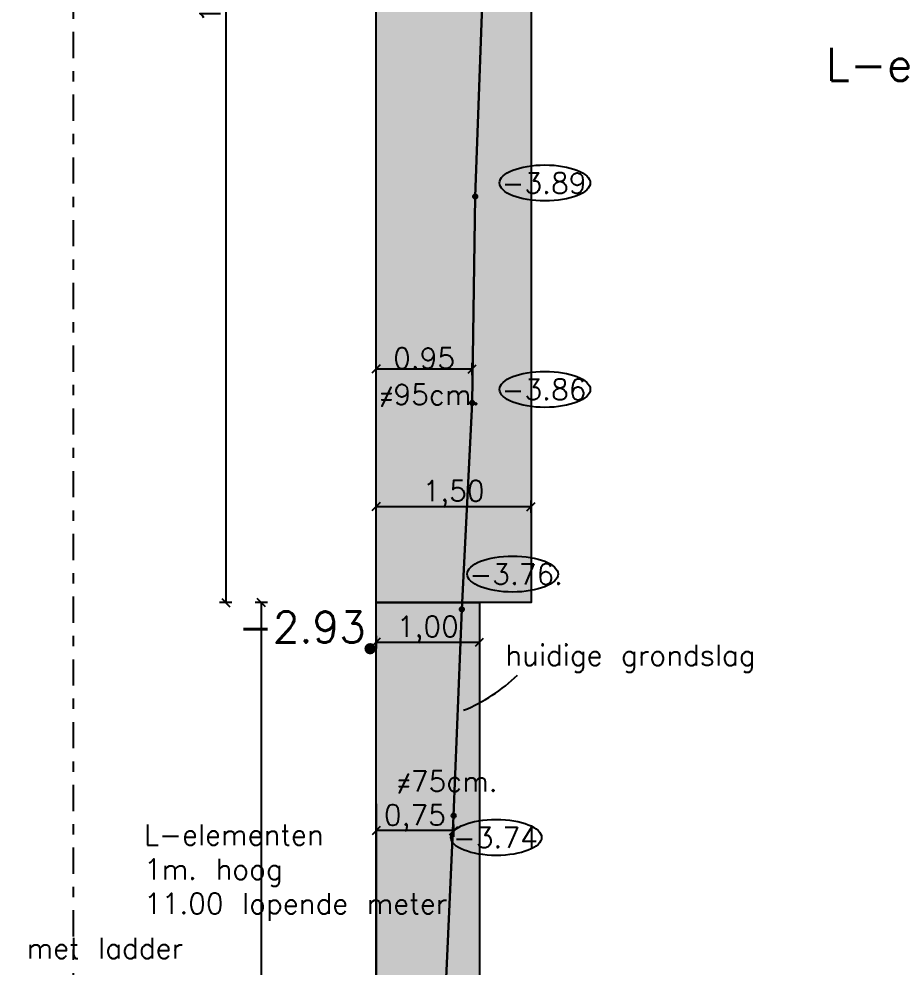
# Model space of a CAD drawing. Header units: millimetres. Extents: x 361 to 21231, y 184 to 1849.
# Drawn here: x 2478.25 to 2486.83, y 493.5 to 502.7 of the extents above; entities that cross this region are included whole.
import ezdxf

# ---------------------------------------------------------------- set-up
doc = ezdxf.new("R2010")
doc.units = ezdxf.units.MM
doc.header["$LTSCALE"] = 0.2
doc.linetypes.add('DASHDOT2', pattern=[12.7, 6.35, -3.175, 0, -3.175])
for name, color, linetype, lineweight in [('aslijnen', 10, 'DASHDOT2', 25), ('L-elementen 4', 10, 'Continuous', 30), ('maten', 1, 'Continuous', 18), ('maten L-elementen', 191, 'Continuous', 18), ('talud', 160, 'Continuous', 18)]:
    doc.layers.add(name, color=color, linetype=linetype, lineweight=lineweight)
doc.layers.add('bestaande hoogtepunten', color=7, linetype='Continuous')
doc.layers.add('ontwerp', color=7, linetype='Continuous')
doc.layers.add('huidige grondslag', color=7, linetype='Continuous', lineweight=30, true_color=0x00adad)
doc.layers.add('tegels overdekt terras', color=7, linetype='Continuous', true_color=0xffc2c2)
doc.layers.add('trappen inkleuren', color=7, linetype='Continuous', true_color=0xffedb8)
doc.styles.get("Standard").update_dxf_attribs({"font": 'txt.shx', "height": 0.2})
doc.dimstyles.new('maat aanduiding voor tuin', dxfattribs={"dimscale": 0.2, "dimtxt": 0.2, "dimasz": 0.4, "dimexe": 0.3, "dimexo": 0.3, "dimgap": 0.02, "dimtad": 1, "dimzin": 1, "dimtxsty": 'Standard', "dimblk": 'OBLIQUE', "dimcen": 0.2, "dimadec": 0, "dimazin": 3, "dimtfac": 1, "dimtix": 1, "dimtmove": 0, "dimatfit": 3, "dimldrblk": 'OBLIQUE', "dimfxl": 0.3, "dimfxlon": 1, "dimarcsym": 1})

# ---------------------------------------------------------------- blocks, each defined once
blk = doc.blocks.new('_Oblique')
at = {"color": 0, "linetype": 'ByBlock', "lineweight": -2}
blk.add_line((-0.5, -0.5), (0.5, 0.5), dxfattribs=at)
blk = doc.blocks.new('*D1860')
at = {"layer": 'Defpoints', "color": 0, "ltscale": 0.2, "transparency": 16777216}
for p in [(2481.709, 497.0456), (2482.7096, 497.0457), (2482.7096, 496.6622)]:
    blk.add_point(p, dxfattribs=at)
at = {"layer": 'maten L-elementen', "color": 0, "lineweight": -2, "ltscale": 0.2, "transparency": 16777216}
for p, q in [((2481.709, 496.7222), (2481.709, 496.6022)), ((2482.7096, 496.7222), (2482.7096, 496.6022)), ((2481.709, 496.6622), (2482.7096, 496.6622))]:
    blk.add_line(p, q, dxfattribs=at)
at = {"layer": 'maten L-elementen', "color": 0, "lineweight": -2, "ltscale": 0.2, "transparency": 16777216, "xscale": 0.08000000000000074, "yscale": 0.08000000000000074, "zscale": 0.08000000000000074, "rotation": 180}
blk.add_blockref('_Oblique', (2481.709, 496.6622), dxfattribs=at)
at = {"layer": 'maten L-elementen', "color": 0, "lineweight": -2, "ltscale": 0.2, "transparency": 16777216, "xscale": 0.08000000000000074, "yscale": 0.08000000000000074, "zscale": 0.08000000000000074}
blk.add_blockref('_Oblique', (2482.7096, 496.6622), dxfattribs=at)
at = {"layer": 'maten L-elementen', "color": 0, "ltscale": 0.2, "transparency": 16777216, "insert": (2482.2093, 496.7829), "char_height": 0.2, "attachment_point": 5}
blk.add_mtext('1,00', dxfattribs=at)
blk = doc.blocks.new('*D1861')
at = {"layer": 'Defpoints', "color": 0, "ltscale": 0.2, "transparency": 16777216}
for p in [(2481.709, 494.9805), (2482.4587, 494.9805), (2481.709, 494.8361)]:
    blk.add_point(p, dxfattribs=at)
at = {"layer": 'maten L-elementen', "color": 0, "lineweight": -2, "ltscale": 0.2, "transparency": 16777216}
for p, q in [((2481.709, 494.8961), (2481.709, 494.7761)), ((2482.4587, 494.8961), (2482.4587, 494.7761)), ((2482.4587, 494.8361), (2481.709, 494.8361))]:
    blk.add_line(p, q, dxfattribs=at)
at = {"layer": 'maten L-elementen', "color": 0, "lineweight": -2, "ltscale": 0.2, "transparency": 16777216, "xscale": 0.08000000000000074, "yscale": 0.08000000000000074, "zscale": 0.08000000000000074, "rotation": 180}
blk.add_blockref('_Oblique', (2481.709, 494.8361), dxfattribs=at)
at = {"layer": 'maten L-elementen', "color": 0, "lineweight": -2, "ltscale": 0.2, "transparency": 16777216, "xscale": 0.08000000000000074, "yscale": 0.08000000000000074, "zscale": 0.08000000000000074}
blk.add_blockref('_Oblique', (2482.4587, 494.8361), dxfattribs=at)
at = {"layer": 'maten L-elementen', "color": 0, "ltscale": 0.2, "transparency": 16777216, "insert": (2482.0838, 494.9568), "char_height": 0.2, "attachment_point": 5}
blk.add_mtext('0,75', dxfattribs=at)
blk = doc.blocks.new('*D1862')
at = {"layer": 'Defpoints', "color": 0, "ltscale": 0.2, "transparency": 16777216}
for p in [(2481.7084, 497.0456), (2480.5959, 486.0458), (2481.7085, 486.0458)]:
    blk.add_point(p, dxfattribs=at)
at = {"layer": 'maten L-elementen', "color": 0, "lineweight": -2, "ltscale": 0.2, "transparency": 16777216}
for p, q in [((2480.6559, 497.0456), (2480.5359, 497.0456)), ((2480.5959, 497.0456), (2480.5959, 486.0458)), ((2480.6559, 486.0458), (2480.5359, 486.0458))]:
    blk.add_line(p, q, dxfattribs=at)
at = {"layer": 'maten L-elementen', "color": 0, "lineweight": -2, "ltscale": 0.2, "transparency": 16777216, "xscale": 0.08000000000000074, "yscale": 0.08000000000000074, "zscale": 0.08000000000000074}
for p, rotation in [((2480.5959, 497.0456), 90), ((2480.5959, 486.0458), 270)]:
    blk.add_blockref('_Oblique', p, dxfattribs=dict(at, rotation=rotation))
at = {"layer": 'maten L-elementen', "color": 0, "ltscale": 0.2, "transparency": 16777216, "insert": (2480.4753, 491.5457), "char_height": 0.2, "attachment_point": 5, "rotation": 90}
blk.add_mtext('11,00', dxfattribs=at)
blk = doc.blocks.new('*D1864')
at = {"layer": 'Defpoints', "color": 0, "ltscale": 0.2, "transparency": 16777216}
for p in [(2481.7082, 499.3089), (2481.7082, 498.9804), (2482.6382, 498.9805)]:
    blk.add_point(p, dxfattribs=at)
at = {"layer": 'maten L-elementen', "color": 0, "lineweight": -2, "ltscale": 0.2, "transparency": 16777216}
for p, q in [((2481.7082, 499.2489), (2481.7082, 499.3689)), ((2482.6382, 499.3089), (2481.7082, 499.3089)), ((2482.6382, 499.2489), (2482.6382, 499.3689))]:
    blk.add_line(p, q, dxfattribs=at)
at = {"layer": 'maten L-elementen', "color": 0, "lineweight": -2, "ltscale": 0.2, "transparency": 16777216, "xscale": 0.08000000000000074, "yscale": 0.08000000000000074, "zscale": 0.08000000000000074, "rotation": 180}
blk.add_blockref('_Oblique', (2481.7082, 499.3089), dxfattribs=at)
at = {"layer": 'maten L-elementen', "color": 0, "lineweight": -2, "ltscale": 0.2, "transparency": 16777216, "xscale": 0.08000000000000074, "yscale": 0.08000000000000074, "zscale": 0.08000000000000074}
blk.add_blockref('_Oblique', (2482.6382, 499.3089), dxfattribs=at)
at = {"layer": 'maten L-elementen', "color": 0, "ltscale": 0.2, "transparency": 16777216, "insert": (2482.1732, 499.4129), "char_height": 0.2, "attachment_point": 5}
blk.add_mtext('0.95', dxfattribs=at)
blk = doc.blocks.new('*D1866')
at = {"layer": 'Defpoints', "color": 0, "ltscale": 0.2, "transparency": 16777216}
for p in [(2481.7071, 509.0456), (2480.2529, 497.0456), (2481.709, 497.0456)]:
    blk.add_point(p, dxfattribs=at)
at = {"layer": 'maten L-elementen', "color": 0, "lineweight": -2, "ltscale": 0.2, "transparency": 16777216}
for p, q in [((2480.3129, 509.0456), (2480.1929, 509.0456)), ((2480.2529, 509.0456), (2480.2529, 497.0456)), ((2480.3129, 497.0456), (2480.1929, 497.0456))]:
    blk.add_line(p, q, dxfattribs=at)
at = {"layer": 'maten L-elementen', "color": 0, "lineweight": -2, "ltscale": 0.2, "transparency": 16777216, "xscale": 0.08000000000000074, "yscale": 0.08000000000000074, "zscale": 0.08000000000000074}
for p, rotation in [((2480.2529, 509.0456), 90), ((2480.2529, 497.0456), 270)]:
    blk.add_blockref('_Oblique', p, dxfattribs=dict(at, rotation=rotation))
at = {"layer": 'maten L-elementen', "color": 0, "ltscale": 0.2, "transparency": 16777216, "insert": (2480.1323, 503.0456), "char_height": 0.2, "attachment_point": 5, "rotation": 90}
blk.add_mtext('12,00', dxfattribs=at)
blk = doc.blocks.new('*D1727')
at = {"layer": 'Defpoints', "color": 0, "ltscale": 0.2, "transparency": 16777216}
for p in [(2483.2084, 497.9761), (2481.7084, 497.0456), (2483.2084, 497.0457)]:
    blk.add_point(p, dxfattribs=at)
at = {"layer": 'maten', "color": 0, "lineweight": -2, "ltscale": 0.2, "transparency": 16777216}
for p, q in [((2481.7084, 497.9161), (2481.7084, 498.0361)), ((2483.2084, 497.9161), (2483.2084, 498.0361)), ((2481.7084, 497.9761), (2483.2084, 497.9761))]:
    blk.add_line(p, q, dxfattribs=at)
at = {"layer": 'maten', "color": 0, "lineweight": -2, "ltscale": 0.2, "transparency": 16777216, "xscale": 0.08000000000000074, "yscale": 0.08000000000000074, "zscale": 0.08000000000000074, "rotation": 180}
blk.add_blockref('_Oblique', (2481.7084, 497.9761), dxfattribs=at)
at = {"layer": 'maten', "color": 0, "lineweight": -2, "ltscale": 0.2, "transparency": 16777216, "xscale": 0.08000000000000074, "yscale": 0.08000000000000074, "zscale": 0.08000000000000074}
blk.add_blockref('_Oblique', (2483.2084, 497.9761), dxfattribs=at)
at = {"layer": 'maten', "color": 0, "ltscale": 0.2, "transparency": 16777216, "insert": (2482.4584, 498.0968), "char_height": 0.2, "attachment_point": 5}
blk.add_mtext('1,50', dxfattribs=at)

msp = doc.modelspace()

# ---------------------------------------------------------------- hatches: boundary and pattern name
at = {"layer": 'L-elementen 4', "ltscale": 0.2}
h = msp.add_hatch(color=256, dxfattribs=at)
h.dxf.hatch_style = 1
edge = h.paths.add_edge_path()
edge.add_arc((2481.6504, 496.5985), 0.055, 0.00614, 360.00614)
at = {"layer": 'tegels overdekt terras', "ltscale": 0.2}
h = msp.add_hatch(color=256, dxfattribs=at)
h.dxf.hatch_style = 1
h.paths.add_polyline_path([(2481.709, 497.0456), (2482.7096, 497.0457), (2482.7096, 486.0458), (2481.709, 486.0458)])
at = {"layer": 'trappen inkleuren', "ltscale": 0.2}
h = msp.add_hatch(color=256, dxfattribs=at)
h.dxf.hatch_style = 1
h.paths.add_polyline_path([(2481.7071, 509.0456), (2483.2071, 509.0458), (2483.2084, 497.0457), (2481.7084, 497.0456)])

# ---------------------------------------------------------------- linework, layer by layer
at = {"layer": 'aslijnen', "ltscale": 0.2}
msp.add_line((2478.7877, 410.5136), (2478.775, 529.3715), dxfattribs=at)
at = {"layer": 'bestaande hoogtepunten'}
for centre in [(2483.3425, 501.1116), (2483.3427, 499.1116), (2483.0304, 497.322), (2482.8713, 494.77)]:
    msp.add_ellipse(centre, major_axis=(-0.4393, 0), ratio=0.39726, dxfattribs=at)
at = {"layer": 'huidige grondslag', "ltscale": 0.2}
for p, q in [((2482.7408, 502.9805), (2482.668, 500.9805)), ((2482.668, 500.9805), (2482.6382, 498.9805)), ((2482.6382, 498.9805), (2482.5385, 496.9805)), ((2482.5385, 496.9805), (2482.4587, 494.9805)), ((2482.4587, 494.9805), (2482.3689, 492.9805))]:
    msp.add_line(p, q, dxfattribs=at)
for centre in [(2482.668, 500.9805), (2482.6382, 498.9805), (2482.5385, 496.9805), (2482.4587, 494.9805)]:
    msp.add_circle(centre, 0.02, dxfattribs=at)
at = {"layer": 'huidige grondslag', "lineweight": 25, "ltscale": 0.2}
msp.add_arc((2481.9397, 497.5118), 1.6308, 292.19055, 314.23863, dxfattribs=at)
at = {"layer": 'ontwerp', "ltscale": 0.2}
msp.add_line((2481.7085, 495.0957), (2481.7095, 486.0457), dxfattribs=at)
for points in [[(2481.7071, 509.0456), (2483.2071, 509.0458), (2483.2084, 497.0457), (2481.7084, 497.0456)], [(2481.709, 497.0456), (2482.7096, 497.0457), (2482.7096, 486.0458), (2481.709, 486.0458)]]:
    msp.add_lwpolyline(points, close=True, dxfattribs=at)

# ---------------------------------------------------------------- texts
at = {"layer": 'bestaande hoogtepunten', "char_height": 0.2, "width": 0.698006, "attachment_point": 1, "rotation": 0.00614}
for s, insert in [('-3.89', (2482.9222, 501.2099)), ('-3.86', (2482.9224, 499.2099)), ('-3.76.', (2482.6101, 497.4203)), ('-3.74', (2482.451, 494.8683))]:
    msp.add_mtext(s, dxfattribs=dict(at, insert=insert))
at = {"layer": 'huidige grondslag', "ltscale": 0.2, "insert": (2482.9582, 496.6362), "char_height": 0.2, "attachment_point": 1}
msp.add_mtext_dynamic_manual_height_columns('huidige grondslag', width=3.06494, gutter_width=1, heights=[0], dxfattribs=at)
at = {"layer": 'L-elementen 4', "ltscale": 0.2, "attachment_point": 1, "rotation": 0.00614}
for s, width, gutter_width, insert, char_height in [('L-elementen', 4.043165, 1.6, (2486.0633, 502.4199), 0.32), ('-2.93', 3.391916, 1.5, (2480.3737, 496.9579), 0.3)]:
    msp.add_mtext_dynamic_manual_height_columns(s, width=width, gutter_width=gutter_width, heights=[0], dxfattribs=dict(at, insert=insert, char_height=char_height))
at = {"layer": 'ontwerp', "lineweight": 30, "ltscale": 0.2, "insert": (2479.4604, 494.8959), "char_height": 0.2, "attachment_point": 1, "rotation": 0.00614}
msp.add_mtext_dynamic_manual_height_columns('L-elementen\\P1m. hoog\\P11.00 lopende meter', width=3.89742, gutter_width=1, heights=[0], dxfattribs=at)
at = {"layer": 'ontwerp', "ltscale": 0.2, "insert": (2476.2527, 493.7973), "char_height": 0.2, "attachment_point": 1}
msp.add_mtext_dynamic_manual_height_columns('technisch luik met ladder', width=4.994132, gutter_width=1, heights=[0], dxfattribs=at)
at = {"layer": 'talud', "ltscale": 0.2, "char_height": 0.2, "attachment_point": 1, "rotation": 0.00614}
for s, insert in [('{\\fISOCPEUR|b0|i0|c0|p34;≠}95cm.', (2481.7406, 499.1611)), ('{\\fISOCPEUR|b0|i0|c0|p34;≠}75cm.', (2481.909, 495.4139))]:
    msp.add_mtext_dynamic_manual_height_columns(s, width=1.264716, gutter_width=1, heights=[0], dxfattribs=dict(at, insert=insert))

# ---------------------------------------------------------------- dimensions: what is measured, and where the dimension line sits
at = {"layer": 'maten', "ltscale": 0.2}
dim = msp.add_linear_dim(base=(2483.2084, 497.9761), p1=(2481.7084, 497.0456), p2=(2483.2084, 497.0457), dimstyle='maat aanduiding voor tuin', dxfattribs=at)
dim.commit()
dim.dimension.update_dxf_attribs({"geometry": '*D1727', "text_midpoint": (2482.4584, 498.0968)})
at = {"layer": 'maten L-elementen', "ltscale": 0.2}
for base, p1, p2, picture, middle in [((2480.2529, 497.0456), (2481.7071, 509.0456), (2481.709, 497.0456), '*D1866', (2480.1323, 503.0456)), ((2480.5959, 486.0458), (2481.7084, 497.0456), (2481.7085, 486.0458), '*D1862', (2480.4753, 491.5457))]:
    dim = msp.add_linear_dim(base=base, p1=p1, p2=p2, angle=90, dimstyle='maat aanduiding voor tuin', dxfattribs=at)
    dim.commit()
    dim.dimension.update_dxf_attribs({"geometry": picture, "text_midpoint": middle})
dim = msp.add_linear_dim(base=(2481.7082, 499.3089), p1=(2482.6382, 498.9805), p2=(2481.7082, 498.9804), text='0.95', dimstyle='maat aanduiding voor tuin', dxfattribs=at)
dim.commit()
dim.dimension.update_dxf_attribs({"geometry": '*D1864', "text_midpoint": (2482.1732, 499.4129)})
for base, p1, p2, picture, middle in [((2482.7096, 496.6622), (2481.709, 497.0456), (2482.7096, 497.0457), '*D1860', (2482.2093, 496.7829)), ((2481.709, 494.8361), (2482.4587, 494.9805), (2481.709, 494.9805), '*D1861', (2482.0838, 494.9568))]:
    dim = msp.add_linear_dim(base=base, p1=p1, p2=p2, dimstyle='maat aanduiding voor tuin', dxfattribs=at)
    dim.commit()
    dim.dimension.update_dxf_attribs({"geometry": picture, "text_midpoint": middle})

doc.saveas('drawing.dxf')
